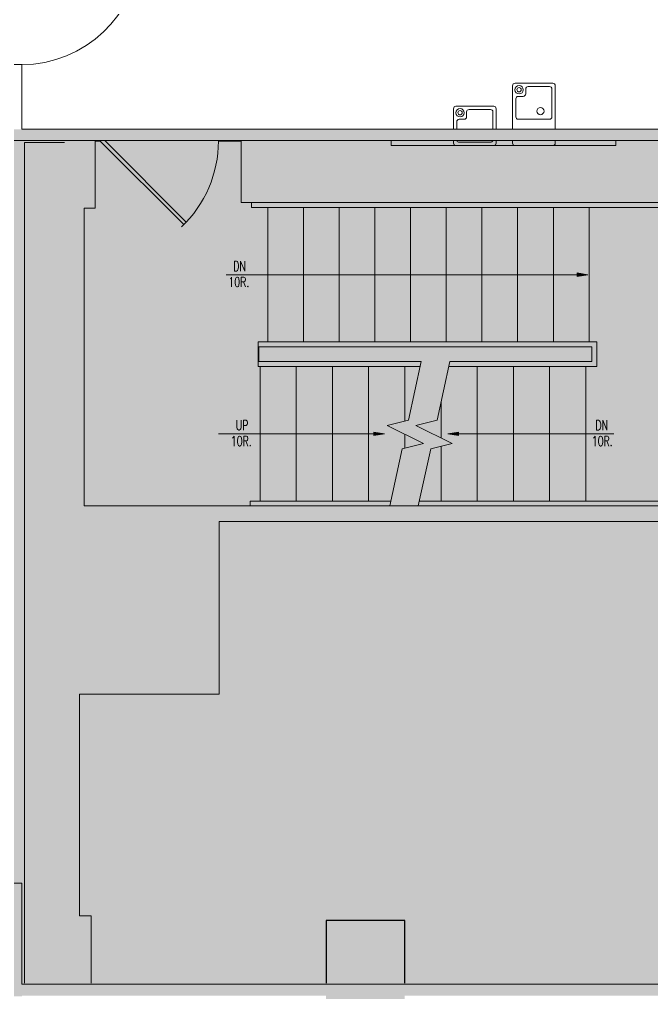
# Model space of a CAD drawing. Header units: inches. Extents: x 1 to 3921, y -2183 to 193.
# Drawn here: x 1973.2 to 2166.1, y -1616 to -1318.7 of the extents above; entities that cross this region are included whole.
import ezdxf

# ---------------------------------------------------------------- set-up
doc = ezdxf.new("R2010")
doc.units = ezdxf.units.IN
doc.header["$MEASUREMENT"] = 0
for name, color, linetype, lineweight in [('8260 Willow Oaks_dwg _2_', 8, 'Continuous', 9), ('A-DETL', 90, 'Continuous', 9), ('A-DETL-GENF', 92, 'Continuous', 9), ('A-DOOR', 31, 'Continuous', 9), ('A-WALL', 113, 'Continuous', 50), ('A-WALL-PATT', 111, 'Continuous', 13), ('I-WALL', 2, 'Continuous', 9), ('LEVEL 07 BB', 7, 'Continuous', 9)]:
    doc.layers.add(name, color=color, linetype=linetype, lineweight=lineweight)
doc.styles.add('RomanS', font='romans__.ttf', dxfattribs={"width": 0.7, "height": 3})

# ---------------------------------------------------------------- blocks, each defined once
blk = doc.blocks.new('Single-Flush - 36_ x 84_-2431520-New Construction - Tel_Data_Elec Plan')
at = {"layer": 'A-DOOR', "color": 250, "lineweight": 20}
for p, q in [((16.25, -1.75), (16.25, -37.77)), ((18, -1.75), (16.25, -1.75)), ((18, -1.75), (18, -37.77)), ((18, -37.77), (16.25, -37.77))]:
    blk.add_line(p, q, dxfattribs=at)
at = {"layer": 'A-DOOR'}
blk.add_arc((18, -1.75), 36.07, 180, 267.2188, dxfattribs=at)
blk = doc.blocks.new('8260 Willow Oaks_dwg_8260_7th Floor_ARCH_BB_dwg_DR-45-2427410-07 DEMO-2439553-New Construction - Tel_Data_Elec Plan')
at = {"layer": 'LEVEL 07 BB'}
blk.add_line((0.0381, -0.0035), (0.7279, 0.6863), dxfattribs=at)
at = {"layer": 'LEVEL 07 BB', "flags": 128}
blk.add_lwpolyline([(0.7071, 0.7071), (0, 0), (0.0035, -0.0035)], dxfattribs=at)
at = {"layer": 'LEVEL 07 BB'}
blk.add_arc((0, 0), 1, 360, 46.56044, dxfattribs=at)
blk = doc.blocks.new('8260 Willow Oaks_dwg_8260_7th Floor_ARCH_BB_dwg_HC-WATERFOUNTAIN-2427416-07 DEMO-2439558-New Construction - Tel_Data_Elec Plan')
at = {"layer": 'LEVEL 07 BB'}
for p, q in [((-6.5, 5), (-6.5, 18.25)), ((-5.75, 19), (5.75, 19)), ((-1.75, 18), (4.75, 18)), ((6.5, 18.25), (6.5, 5)), ((-4.75, 15), (-3.25, 15)), ((-2.5, 15.75), (-2.5, 17.25)), ((5.5, 17.25), (5.5, 8.75)), ((-5.5, 8.75), (-5.5, 14.25)), ((4.75, 8), (-4.75, 8)), ((-6.5, 0.75), (-6.5, 1.5)), ((5.75, 0), (-5.75, 0)), ((6.5, 1.5), (6.5, 0.75))]:
    blk.add_line(p, q, dxfattribs=at)
for centre, radius in [((-4.5, 17), 1.27), ((-4.5, 17), 0.655), ((2, 10.5), 1.09)]:
    blk.add_circle(centre, radius, dxfattribs=at)
for centre, start, end in [((-5.75, 18.25), 90, 180), ((-1.75, 17.25), 90, 180), ((4.75, 17.25), 360, 90), ((5.75, 18.25), 360, 90), ((-4.75, 14.25), 90, 180), ((-3.25, 15.75), 270, 0), ((-4.75, 8.75), 180, 270), ((4.75, 8.75), 270, 0), ((-5.75, 0.75), 180, 270), ((5.75, 0.75), 270, 0)]:
    blk.add_arc(centre, 0.75, start, end, dxfattribs=at)
blk = doc.blocks.new('8260 Willow Oaks_dwg_8260_7th Floor_ARCH_BB_dwg_WATERFOUNTAIN-2427417-07 DEMO-2439559-New Construction - Tel_Data_Elec Plan')
at = {"layer": 'LEVEL 07 BB'}
for p, q in [((-5.75, 12), (5.75, 12)), ((-6.5, 5), (-6.5, 11.25)), ((-2.5, 8.75), (-2.5, 10.25)), ((-1.75, 11), (4.75, 11)), ((5.5, 10.25), (5.5, 5)), ((6.5, 11.25), (6.5, 5)), ((-5.5, 5), (-5.5, 7.25)), ((-4.75, 8), (-3.25, 8)), ((-6.5, 0.75), (-6.5, 1.5)), ((5.75, 0), (-5.75, 0)), ((4.75, 1), (-4.75, 1)), ((6.5, 1.5), (6.5, 0.75))]:
    blk.add_line(p, q, dxfattribs=at)
for radius in [1.27, 0.655]:
    blk.add_circle((-4.5, 10), radius, dxfattribs=at)
for centre, start, end in [((-5.75, 11.25), 90, 180), ((5.75, 11.25), 360, 90), ((-1.75, 10.25), 90, 180), ((4.75, 10.25), 360, 90), ((-4.75, 7.25), 90, 180), ((-3.25, 8.75), 270, 0), ((-5.75, 0.75), 180, 270), ((-4.75, 1.75), 201.2132, 270), ((4.75, 1.75), 270, 338.7868), ((5.75, 0.75), 270, 0)]:
    blk.add_arc(centre, 0.75, start, end, dxfattribs=at)
blk = doc.blocks.new('8260 Willow Oaks_dwg _2_-2439531-New Construction - Tel_Data_Elec Plan')
at = {"layer": 'A-WALL-PATT', "lineweight": 9}
h = blk.add_hatch(color=7, dxfattribs=at)
h.paths.add_polyline_path([(32587.71, 8971.61), (32587.71, 8971.79), (32584.21, 8971.79), (32584.21, 8971.61), (32587.59, 8971.61)], flags=0)
h.paths.add_polyline_path([(32587.71, 8975.29), (32587.71, 9232.45), (32584.21, 9232.45), (32584.21, 9140.23), (32584.34, 9140.23), (32584.34, 9115.23), (32584.21, 9115.23), (32584.21, 9006.02), (32587.59, 9006.02), (32587.59, 8975.29)], flags=0)
for points in [[(32698.71, 9227.42), (32698.71, 9232.45), (32695.21, 9232.45), (32695.21, 9227.42)], [(32769.21, 9227.42), (32769.21, 9230.92), (32698.71, 9230.92), (32698.71, 9227.42)], [(32769.21, 9227.42), (32772.71, 9227.42), (32772.71, 9232.45), (32769.21, 9232.45)], [(32704.32, 8975.29), (32902.23, 8975.29), (32902.23, 8975.54), (32587.71, 8975.54), (32587.71, 8975.29), (32680.32, 8975.29)]]:
    blk.add_hatch(color=7, dxfattribs=at).paths.add_polyline_path(points, flags=0)
h = blk.add_hatch(color=7, dxfattribs=at)
h.paths.add_polyline_path([(32680.32, 8970.71), (32704.32, 8970.71), (32704.32, 8971.79), (32680.32, 8971.79)], flags=0)
h.paths.add_polyline_path([(32680.32, 8975.54), (32704.32, 8975.54), (32704.32, 8994.71), (32680.32, 8994.71)], flags=0)
at = {"layer": 'LEVEL 07 BB'}
for points in [[(32756.91, 9191.03), (32760.16, 9191.57), (32756.91, 9192.11)], [(32694.93, 9142.53), (32698.18, 9143.07), (32694.93, 9143.61)], [(32720.68, 9142.53), (32720.68, 9143.61), (32717.43, 9143.07)]]:
    blk.add_hatch(color=256, dxfattribs=at).paths.add_polyline_path(points, flags=0)
at = {"layer": 'A-DETL', "color": 250, "lineweight": 20, "flags": 128}
blk.add_lwpolyline([(32600.63, 9231.89), (32588.45, 9231.89), (32588.45, 8975.54)], dxfattribs=at)
at = {"layer": 'A-WALL', "color": 10, "lineweight": 30, "flags": 128}
blk.add_lwpolyline([(32704.32, 8975.54), (32704.32, 8994.71), (32680.32, 8994.71), (32680.32, 8975.54)], dxfattribs=at)
at = {"layer": 'LEVEL 07 BB'}
for p, q in [((32662.6, 9212.07), (32662.6, 9171.07)), ((32673.48, 9212.07), (32673.48, 9171.07)), ((32684.35, 9212.07), (32684.35, 9171.07)), ((32695.23, 9212.07), (32695.23, 9171.07)), ((32706.1, 9212.07), (32706.1, 9171.07)), ((32716.98, 9212.07), (32716.98, 9171.07)), ((32727.85, 9212.07), (32727.85, 9171.07)), ((32738.73, 9212.07), (32738.73, 9171.07)), ((32749.6, 9212.07), (32749.6, 9171.07)), ((32760.48, 9212.07), (32760.48, 9171.07)), ((32660.23, 9163.57), (32660.23, 9122.57)), ((32671.26, 9163.57), (32671.26, 9122.57)), ((32682.28, 9163.57), (32682.28, 9122.57)), ((32693.31, 9163.57), (32693.31, 9122.57)), ((32704.34, 9163.57), (32704.34, 9146.96)), ((32726.39, 9163.57), (32726.39, 9122.57)), ((32737.42, 9163.57), (32737.42, 9122.57)), ((32748.45, 9163.57), (32748.45, 9122.57)), ((32759.48, 9163.57), (32759.48, 9122.57)), ((32715.37, 9152.78), (32715.37, 9141.77)), ((32704.34, 9142.93), (32704.34, 9138.66)), ((32715.37, 9139.25), (32715.37, 9122.57))]:
    blk.add_line(p, q, dxfattribs=at)
at = {"layer": 'LEVEL 07 BB', "flags": 128}
for points in [[(32647.54, 9232.45), (32647.54, 9232.32), (32654.48, 9232.32), (32654.48, 9213.57), (32804.35, 9213.57), (32804.35, 9121.07), (32606.6, 9121.07), (32606.6, 9211.82), (32609.98, 9211.82), (32609.98, 9232.32), (32611.54, 9232.32), (32611.54, 9232.45)], [(32768.67, 9232.45), (32768.67, 9230.95), (32700.17, 9230.95), (32700.17, 9232.45)], [(32657.6, 9213.57), (32657.6, 9212.07), (32802.85, 9212.07), (32802.85, 9122.57), (32708.76, 9122.57)], [(32760.16, 9191.57), (32756.91, 9192.11), (32756.91, 9191.03), (32760.16, 9191.57), (32649.94, 9191.57)], [(32709.03, 9163.57), (32659.6, 9163.57), (32659.6, 9171.07), (32762.85, 9171.07), (32762.85, 9163.57), (32717.73, 9163.57)], [(32699.74, 9121.07), (32703.54, 9138.45), (32710.04, 9140.1), (32698.96, 9145.6), (32705.46, 9147.25), (32709.36, 9165.07), (32659.85, 9165.07), (32659.85, 9169.57), (32761.35, 9169.57), (32761.35, 9165.07), (32718.05, 9165.07), (32714.16, 9147.25), (32707.66, 9145.6), (32718.74, 9140.1), (32712.23, 9138.45), (32708.43, 9121.07)], [(32698.18, 9143.07), (32694.93, 9143.61), (32694.93, 9142.53), (32698.18, 9143.07), (32647.56, 9143.07)], [(32717.43, 9143.07), (32720.68, 9143.61), (32720.68, 9142.53), (32717.43, 9143.07), (32768.04, 9143.07)], [(32700.07, 9122.57), (32657.23, 9122.57), (32657.23, 9121.07)], [(32608.73, 8975.54), (32608.73, 8996.07), (32605.23, 8996.07), (32605.23, 9063.7), (32647.73, 9063.7), (32647.73, 9116.32), (32809.96, 9116.32)]]:
    blk.add_lwpolyline(points, dxfattribs=at)
for name, p in [('8260 Willow Oaks_dwg_8260_7th Floor_ARCH_BB_dwg_HC-WATERFOUNTAIN-2427416-07 DEMO-2439558-New Construction - Tel_Data_Elec Plan', (32743.67, 9230.95)), ('8260 Willow Oaks_dwg_8260_7th Floor_ARCH_BB_dwg_WATERFOUNTAIN-2427417-07 DEMO-2439559-New Construction - Tel_Data_Elec Plan', (32725.67, 9230.95))]:
    blk.add_blockref(name, p)
at = {"extrusion": (0, 0, -1), "xscale": 35.99999999998933, "yscale": 35.99999999998933, "zscale": -35.99999999998933, "rotation": 180}
blk.add_blockref('8260 Willow Oaks_dwg_8260_7th Floor_ARCH_BB_dwg_DR-45-2427410-07 DEMO-2439553-New Construction - Tel_Data_Elec Plan', (-32611.54, 9232.32), dxfattribs=at)
at = {"layer": 'LEVEL 07 BB', "char_height": 3, "attachment_point": 1, "line_spacing_factor": 0.983083, "style": 'RomanS'}
for s, insert, width in [('DN', (32652.05, 9195.7), 5.1564), ('10R.', (32650.55, 9190.85), 8.5941), ('UP', (32652.81, 9147.2), 5.1564), ('DN', (32762.42, 9147.2), 5.1564), ('10R.', (32651.31, 9142.35), 8.5941), ('10R.', (32761.32, 9142.35), 8.5941)]:
    blk.add_mtext(s, dxfattribs=dict(at, insert=insert, width=width))

msp = doc.modelspace()

# ---------------------------------------------------------------- hatches: boundary and pattern name
at = {"layer": 'A-DETL-GENF'}
h = msp.add_hatch(color=9, dxfattribs=at)
h.paths.add_polyline_path([(2556.59, -1616.53), (2560.81, -1616.53), (2560.81, -1616.28), (2556.59, -1616.28)], flags=0)
h.paths.add_polyline_path([(3090.57, -1612.78), (3090.57, -1360.91), (3079.84, -1360.91), (3079.84, -1377.21), (3055.84, -1377.21), (3055.84, -1355.63), (2932.84, -1355.63), (2932.84, -1377.51), (2908.84, -1377.51), (2908.84, -1355.63), (2700.85, -1355.63), (2700.85, -1466.5), (2671.73, -1466.5), (2671.73, -1591.63), (2700.85, -1591.63), (2700.85, -1612.78), (2747.55, -1612.78)], flags=0)
h.paths.add_polyline_path([(2066.57, -1612.53), (2066.57, -1593.37), (2090.57, -1593.37), (2090.57, -1612.53), (2288.48, -1612.53), (2288.48, -1524.88), (2332.1, -1524.88), (2332.1, -1376.5), (2317.85, -1376.5), (2317.85, -1355.63), (2158.96, -1355.63), (2158.96, -1360.66), (2081.46, -1360.66), (2081.46, -1355.63), (1973.96, -1355.63), (1973.96, -1612.53), (2023.49, -1612.53)], flags=0)
h.paths.add_polyline_path([(2644.09, -1583.92), (2644.09, -1381.17), (2566.59, -1381.17), (2566.59, -1433.13), (2564.84, -1433.13), (2564.84, -1454.13), (2566.59, -1454.13), (2566.59, -1537.28), (2564.84, -1537.28), (2564.84, -1558.28), (2566.59, -1558.28), (2566.59, -1583.92)], flags=0)
h.paths.add_polyline_path([(2349.84, -1583.92), (2427.34, -1583.92), (2427.34, -1535.28), (2429.09, -1535.28), (2429.09, -1514.28), (2427.34, -1514.28), (2427.34, -1431.13), (2429.09, -1431.13), (2429.09, -1410.13), (2427.34, -1410.13), (2427.34, -1381.17), (2349.84, -1381.17), (2349.84, -1566.79)], flags=0)
h.paths.add_polyline_path([(1970.34, -1582.05), (1970.46, -1582.05), (1970.46, -1472.84), (1970.59, -1472.84), (1970.59, -1447.84), (1970.46, -1447.84), (1970.46, -1355.63), (1973.84, -1355.63), (1973.84, -1352.13), (1970.34, -1352.13), (1970.34, -1514.19)], flags=0)
h.paths.add_polyline_path([(2563.09, -1558.28), (2563.09, -1535.28), (2564.84, -1535.28), (2564.84, -1514.28), (2556.59, -1514.28), (2556.59, -1558.28), (2557.03, -1558.28)], flags=0)
h.paths.add_polyline_path([(2430.84, -1558.28), (2437.34, -1558.28), (2437.34, -1514.28), (2430.84, -1514.28), (2430.84, -1537.28), (2429.09, -1537.28), (2429.09, -1558.28)], flags=0)
h.paths.add_polyline_path([(3074.96, -1484.46), (3050.96, -1484.46), (3050.96, -1460.46), (3074.96, -1460.46), (3074.96, -1466.5)], flags=0)
h.paths.add_polyline_path([(2220.21, -1484.37), (2196.21, -1484.37), (2196.21, -1460.37), (2220.21, -1460.37)], flags=0)
h.paths.add_polyline_path([(2437.34, -1454.13), (2437.34, -1410.13), (2430.84, -1410.13), (2430.84, -1433.13), (2429.09, -1433.13), (2429.09, -1454.13), (2430.84, -1454.13)], flags=0)
h.paths.add_polyline_path([(2557.03, -1454.13), (2563.09, -1454.13), (2563.09, -1431.13), (2564.84, -1431.13), (2564.84, -1410.13), (2556.59, -1410.13), (2556.59, -1454.13)], flags=0)
h.paths.add_polyline_path([(2106.92, -1445.55), (2103.67, -1445), (2106.92, -1444.46)], flags=0)
h.paths.add_polyline_path([(2081.18, -1445.55), (2081.18, -1444.46), (2084.43, -1445)], flags=0)
h.paths.add_polyline_path([(2143.16, -1397.05), (2143.16, -1395.96), (2146.41, -1396.5)], flags=0)
h.paths.add_polyline_path([(2155.46, -1357.16), (2155.46, -1355.63), (2084.96, -1355.63), (2084.96, -1357.16)], flags=0)
h.paths.add_polyline_path([(3079.84, -1356.91), (3090.57, -1356.91), (3090.57, -1352.13), (3079.84, -1352.13), (3079.84, -1355.63)], flags=0)
at = {"layer": 'A-WALL-PATT'}
for points in [[(2023.49, -1355.63), (2317.85, -1355.63), (2317.85, -1352.13), (1973.84, -1352.13), (1973.84, -1355.63)], [(1973.84, -1616.28), (1973.84, -1582.05), (1970.34, -1582.05), (1970.34, -1616.28)], [(2288.48, -1616.28), (2288.48, -1612.78), (1973.84, -1612.78), (1973.84, -1616.28), (2131.93, -1616.28)]]:
    msp.add_hatch(color=8, dxfattribs=at).paths.add_polyline_path(points, flags=0)

# ---------------------------------------------------------------- linework, layer by layer
at = {"layer": 'I-WALL', "color": 250, "lineweight": 20}
for p, q in [((1973.84, -1332.38), (1970.34, -1332.38)), ((1973.84, -1352.13), (1973.84, -1332.38)), ((2317.85, -1352.13), (1973.84, -1352.13)), ((1965.28, -1355.63), (2317.85, -1355.63)), ((1973.84, -1582.05), (1970.34, -1582.05)), ((1973.84, -1612.78), (1973.84, -1582.05)), ((2288.48, -1612.78), (1973.84, -1612.78))]:
    msp.add_line(p, q, dxfattribs=at)

# ---------------------------------------------------------------- block references
at = {"layer": '8260 Willow Oaks_dwg _2_', "color": 7}
msp.add_blockref('8260 Willow Oaks_dwg _2_-2439531-New Construction - Tel_Data_Elec Plan', (-30613.75, -10588.08), dxfattribs=at)
at = {"layer": 'A-DOOR', "lineweight": 13, "rotation": 89.99999999999993}
msp.add_blockref('Single-Flush - 36_ x 84_-2431520-New Construction - Tel_Data_Elec Plan', (1972.09, -1314.38), dxfattribs=at)

doc.saveas('drawing.dxf')
